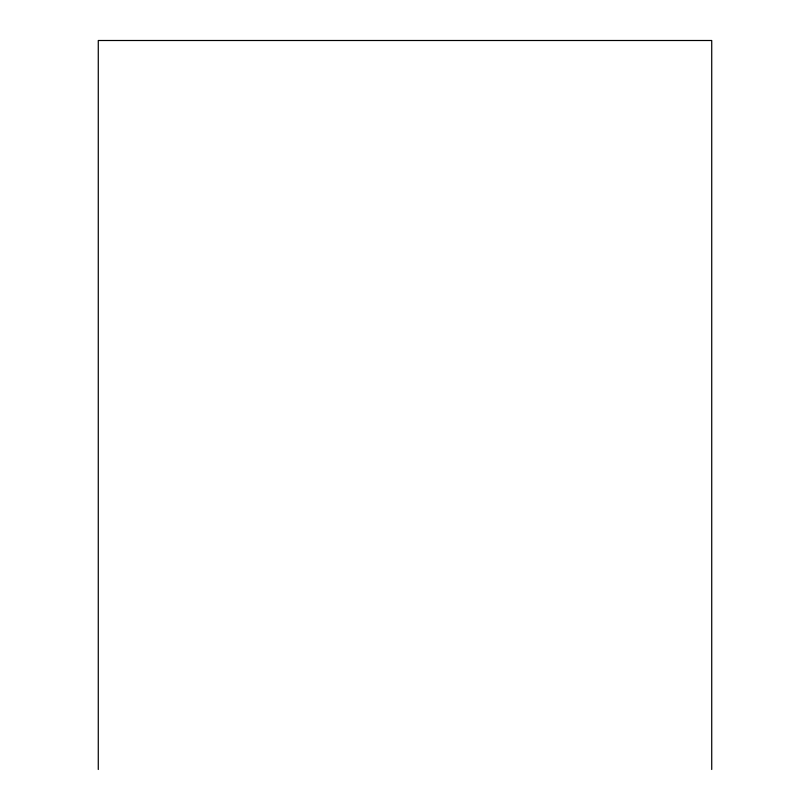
<?xml version="1.0" encoding="UTF-8"?>
<svg xmlns="http://www.w3.org/2000/svg" width="810" height="810" viewBox="0 0 810 810"><rect width="100%" height="100%" fill="white"/><g stroke="black" fill="none" stroke-linecap="round" stroke-linejoin="round"><path stroke-width="1.21" d="M711.727 769.5L711.727 40.5L98.273 40.5L98.273 769.5"/></g></svg>
